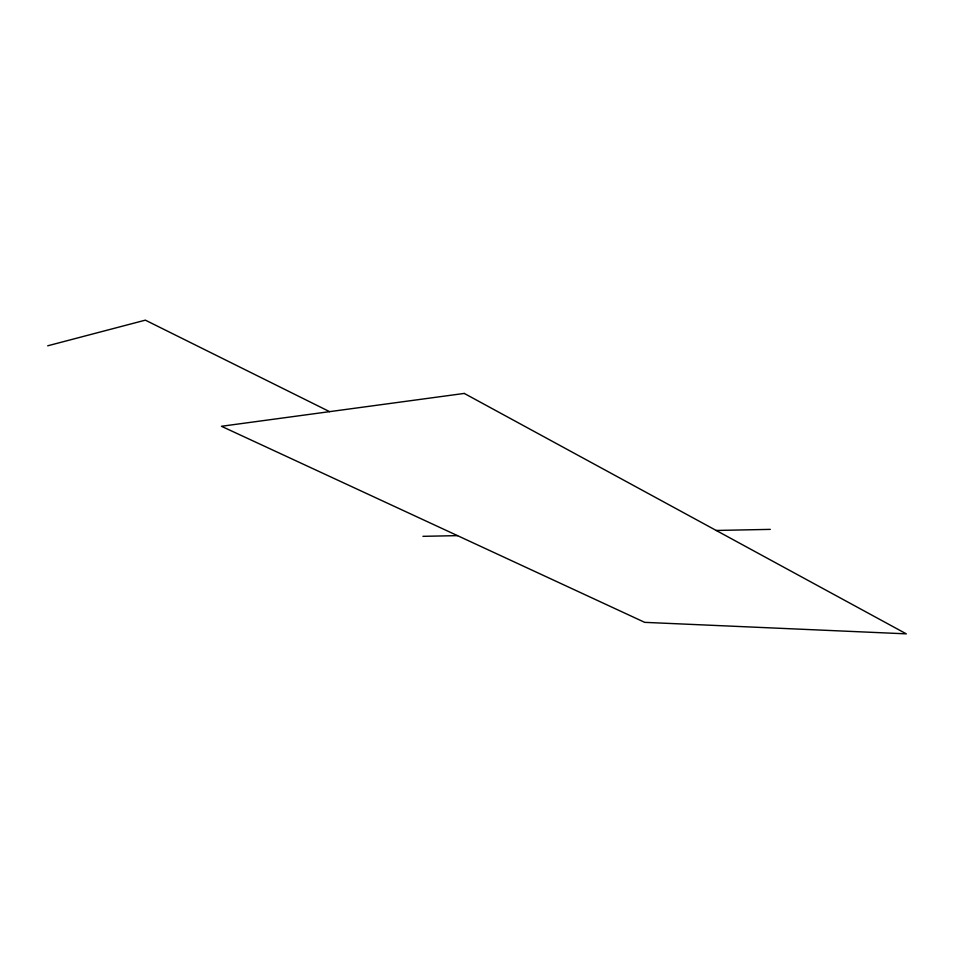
<?xml version="1.0" encoding="UTF-8"?>
<svg xmlns="http://www.w3.org/2000/svg" width="954" height="954" viewBox="0 0 954 954"><rect width="100%" height="100%" fill="white"/><g stroke="black" fill="none" stroke-linecap="round" stroke-linejoin="round"><path stroke-width="1.43" d="M47.7 345.801L145.354 320.15L329.595 411.651M422.932 536.327L457.526 535.635M716.192 530.46L770.307 529.375M464.276 393.43L221.447 426.283L644.713 622.354L906.3 633.85L464.276 393.43"/></g></svg>
